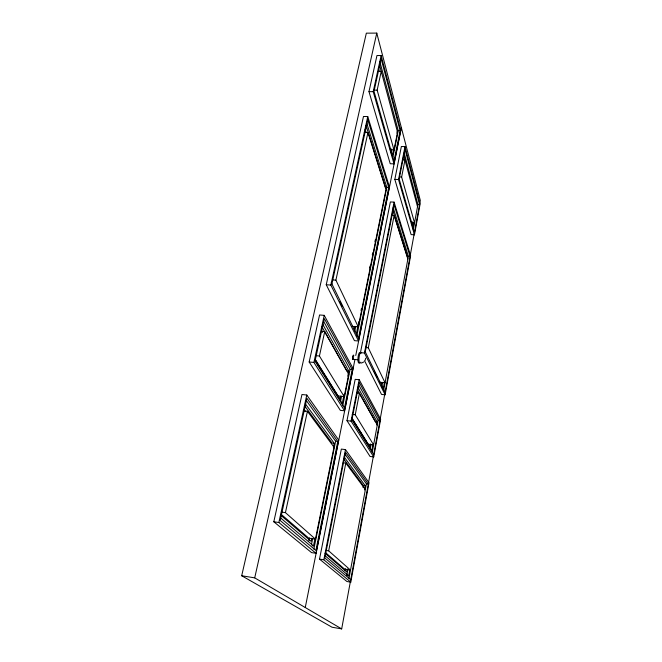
<?xml version="1.0" encoding="UTF-8"?>
<svg xmlns="http://www.w3.org/2000/svg" width="662" height="662" viewBox="0 0 662 662"><rect width="100%" height="100%" fill="white"/><g stroke="black" fill="none" stroke-linecap="round" stroke-linejoin="round"><path stroke-width="0.99" d="M365.73 358.175L365.076 360.409M350.786 582.13L369.007 482.763L345.473 449.589L341.335 449.093L319.514 559.117L346.921 581.517L350.786 582.13L323.826 559.779L319.514 559.117M373.74 456.912L380.65 419.228L359.201 379.731L355.171 379.343L346.979 420.66L370.058 456.474L373.74 456.912L351.067 421.115L359.201 379.731M385.127 394.8L410.614 255.764L394.097 202.117L390.357 201.951L360.467 352.639L364.456 352.995L385.127 394.8L381.535 394.428L364.588 360.815M414.462 234.787L420.089 204.103L405.003 146.6L401.362 146.501L394.833 179.394L411.102 234.605L414.462 234.787L398.532 179.534L405.003 146.6M346.772 575.535L348.709 575.832L349.834 569.775M364.58 489.93L365.325 485.883L344.182 456.946M372.921 444.723L371.821 450.69L351.679 418.55M376.595 424.855L377.141 421.876L357.803 387.204M383.29 388.611L384.407 382.553M412.815 228.746L413.891 222.887M348.982 578.414L366.417 483.864L344.679 453.727M372.243 452.287L378.159 420.163L358.233 384.059M383.687 390.191L408.371 256.318L393.145 207.645M413.345 229.342L417.912 204.541L404.234 153.179M417.912 204.541L419.576 204.616L405.003 149.273L399.161 179.03L414.478 232.403L420.312 200.462L376.769 33.1L366.343 33.158L241.688 575.75L332.026 627.22L341.683 628.9L368.287 484.104L345.539 452.303L324.81 557.967L350.736 579.738M368.329 483.715L373.36 456.308M379.98 420.362L373.716 454.513L351.911 419.824L359.243 382.454L379.98 420.362L378.159 420.163M380.253 418.74L414.354 232.95M344.935 570.611L345.316 568.584M347.252 568.881L346.689 571.927L325.009 553.283M370.472 443.921L369.926 446.85L352.002 418.169M381.461 384.812L381.833 382.793M346.962 574.525L347.898 569.469M363.074 487.662L363.455 485.643L343.95 459.18M370.348 448.48L371.084 444.508M381.676 387.419L382.611 382.371M411.847 224.749L412.393 221.82M325.398 552.538L344.687 569.212L350.512 570.123L328.683 550.834L345.804 463.119L343.156 462.788M351.886 418.392L368.047 444.219L373.6 444.864L355.237 414.743L359.433 393.261L356.437 392.955M379.632 382.222L385.052 382.752L368.304 347.798L394.13 215.506L391.341 215.365M411.491 222.697L414.536 222.846L401.627 177.044L404.978 159.906L403.166 159.848M323.826 559.779L345.473 449.589M364.456 352.995L394.097 202.117M365.234 351.944L394.105 204.806L410.068 256.417L408.371 256.318M337.761 441.43L315.882 550.47L280.192 520.498L306.903 398.292L337.761 441.43L335.626 441.182L306.299 400.535M352.184 369.537L344.472 407.982L315.029 361.138L324.322 318.604L352.184 369.537L350.107 369.346L323.478 321.095M331.877 284.064L367.791 119.772L388.726 187.42L358.473 338.191L331.265 282.641M400.105 130.695L394.006 161.081L374.005 91.373L381.138 58.719L400.105 130.695L398.234 130.654L379.864 61.715M315.989 553.283L338.687 440.015L306.771 395.024L301.963 394.519L273.811 521.772L311.554 552.613L315.989 553.283L278.851 522.5L273.811 521.772M344.538 410.804L353.036 368.386L324.223 315.344L319.564 314.971L309.162 361.99L340.334 410.349L344.538 410.804L313.904 362.437L324.223 315.344M358.523 341.004L389.405 186.874L367.758 116.562L363.479 116.479L326.25 284.743L354.427 340.649L358.523 341.004L330.851 285.065L367.758 116.562M394.014 163.862L400.733 130.323L381.122 55.542L376.959 55.534L368.974 91.629L390.224 163.737L394.014 163.862L373.202 91.679L381.122 55.542M305.256 607.526L354.94 359.491M355.751 355.444L401.371 127.658M312.001 545.678L313.49 545.902L314.913 538.86M333.4 447.338L334.219 443.317L305.306 403.754M344.099 394.395L342.254 403.514L314.889 359.847M347.79 376.148L348.808 371.076L322.659 324.198M356.346 333.78L357.985 325.687M358.39 323.668L358.796 321.649M361.047 310.519L361.452 308.5M369.628 268.052L370.033 266.033M372.284 254.911L372.689 252.884M374.94 241.762L375.346 239.743M392.293 155.86L393.691 148.967M396.877 133.194L397.274 131.225M281.077 514.233L308.74 538.14L315.443 539.133L333.996 447.173L307.433 411.301L303.345 410.854M315.675 360.542L337.852 395.967L344.199 396.629L348.717 374.212L324.736 331.571L321.765 331.323M352.101 326.349L358.274 326.854L385.971 189.638L367.948 132.516L364.315 132.433M390.175 149.802L393.981 149.91L397.556 132.226L379.632 65.455M313.862 549.129L335.626 441.182M342.767 405.74L350.107 369.346M356.835 335.99L386.798 187.346L366.574 122.669M392.922 156.977L398.234 130.654M352.863 359.16L353.251 357.223L352.805 356.371M311.703 538.28L311.09 541.317L280.721 515.202M340.632 396.099L340.036 399.037L315.269 359.425M354.211 329.362L354.832 326.333M311.463 544.561L312.687 538.529M340.558 401.263L341.584 396.199M354.708 331.588L355.734 326.532M390.994 152.848L391.796 148.909M308.856 540.986L309.477 537.949M315.443 539.133L285.43 512.62L307.433 411.301M344.199 396.629L319.432 356.007L324.736 331.571M358.274 326.854L335.899 280.15L367.948 132.516M393.981 149.91L377.15 90.156L381.229 71.355L378.134 71.339M278.851 522.5L306.771 395.024M341.683 628.9L254.713 577.868L376.769 33.1M363.835 361.932L361.46 363.082M373.575 90.115L377.15 90.156M368.974 91.629L373.202 91.679M399.807 176.977L401.627 177.044M394.833 179.394L398.532 179.534M386.798 187.346L388.726 187.42M332.994 279.952L335.899 280.15M326.25 284.743L330.851 285.065M365.358 347.533L368.304 347.798M316.436 355.726L319.432 356.007M352.995 359.317L358.109 359.789M309.162 361.99L313.904 362.437M346.731 370.877L348.808 371.076M352.217 414.412L355.237 414.743M377.141 421.876L375.321 421.677L357.306 389.67M346.979 420.66L351.067 421.115M334.219 443.317L332.076 443.06L304.743 405.972M366.417 483.864L368.287 484.104M363.455 485.643L365.325 485.883M281.714 512.098L285.43 512.62M325.952 550.42L328.683 550.834M241.688 575.75L254.713 577.868M280.456 517.825L313.49 545.902M324.901 555.6L348.709 575.832M304.355 410.001L305.579 411.64M345.804 463.119L365.366 489.541M321.525 330.636L322.543 332.423M359.433 393.261L377.274 424.971M321.831 326.647L346.234 369.992M339.929 301.649L342.188 306.216M374.195 371.183L377.365 377.621M364.944 351.199L385.118 392.401M365.151 129.371L366.086 132.301M394.13 215.506L407.858 259.049M366.028 125.499L385.764 188.174M392.856 210.681L407.535 257.295M378.383 68.434L379.194 71.422M403.431 154.205L417.515 206.676M360.864 362.122A5.329 1.365 -84.8 0 1 359.135 361.725A5.329 1.365 -84.8 0 1 359.516 354.94A5.329 1.365 -84.8 0 1 361.378 353.02M353.293 359.185A2.127 0.563 -84.8 0 1 352.664 358.167A2.127 0.563 -84.8 0 1 353.111 355.411A2.127 0.563 -84.8 0 1 353.814 355.966M359.474 362.702A5.321 1.374 -84.8 0 1 358.01 357.687A5.321 1.374 -84.8 0 1 360.351 352.929"/></g></svg>
